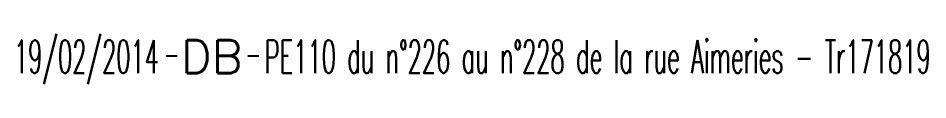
# Model space of a CAD drawing. Header units: millimetres. Extents: x 107995 to 109002, y 120994 to 122000.
# Drawn here: x 108940.81 to 108981.95, y 121734.79 to 121737.08 of the extents above; entities that cross this region are included whole.
import ezdxf
from ezdxf.enums import TextEntityAlignment as Align

# ---------------------------------------------------------------- set-up
doc = ezdxf.new("R2010")
doc.units = ezdxf.units.MM
doc.layers.get('0').update_dxf_attribs({"linetype": 'CONTINUOUS'})
doc.layers.add('L_910', color=7, linetype='CONTINUOUS')
doc.styles.get("Standard").update_dxf_attribs({"font": 'romans.shx', "width": 0.85})

# ---------------------------------------------------------------- blocks, each defined once
blk = doc.blocks.new('GIS_MODF')
at = {"color": 0, "linetype": 'Continuous', "flags": 128}
for points in [[(-2.176, -0.014), (-1.676, -0.014)], [(1.519, -0.014), (2.019, -0.014)]]:
    blk.add_lwpolyline(points, dxfattribs=at)
at = {"color": 0, "linetype": 'Continuous', "width": 0.5}
blk.add_attdef('DATE', text='', height=1.5, dxfattribs=at).set_placement((-2.502, -0.798), align=Align.RIGHT)
at = {"color": 0, "linetype": 'Continuous', "width": 1.771291}
blk.add_attdef('USER', text='', height=1.5, dxfattribs=at).set_placement((-1.507, -0.798), (1.276, -0.798), align=Align.FIT)
at = {"color": 0, "linetype": 'Continuous', "width": 0.5}
blk.add_attdef('DESC', (2.289, -0.798), '', height=1.5, dxfattribs=at)

msp = doc.modelspace()

# ---------------------------------------------------------------- block references
at = {"layer": 'L_910'}
ref = msp.add_blockref('GIS_MODF', (108949.676, 121736.089), dxfattribs=at)
ref.add_attrib('DATE', '19/02/2014', dxfattribs={"layer": '0', "color": 0, "linetype": 'Continuous', "height": 1.5, "width": 0.5}).set_placement((108947.174, 121735.291), align=Align.RIGHT)
ref.add_attrib('USER', 'DB', dxfattribs={"layer": '0', "color": 0, "linetype": 'Continuous', "height": 1.5, "width": 0.99919}).set_placement((108948.169, 121735.291), (108950.952, 121735.291), align=Align.FIT)
ref.add_attrib('DESC', 'PE110 du n°226 au n°228 de la rue Aimeries - Tr171819', (108951.965, 121735.291), dxfattribs={"layer": '0', "color": 0, "linetype": 'Continuous', "height": 1.5, "width": 0.5})

doc.saveas('drawing.dxf')
